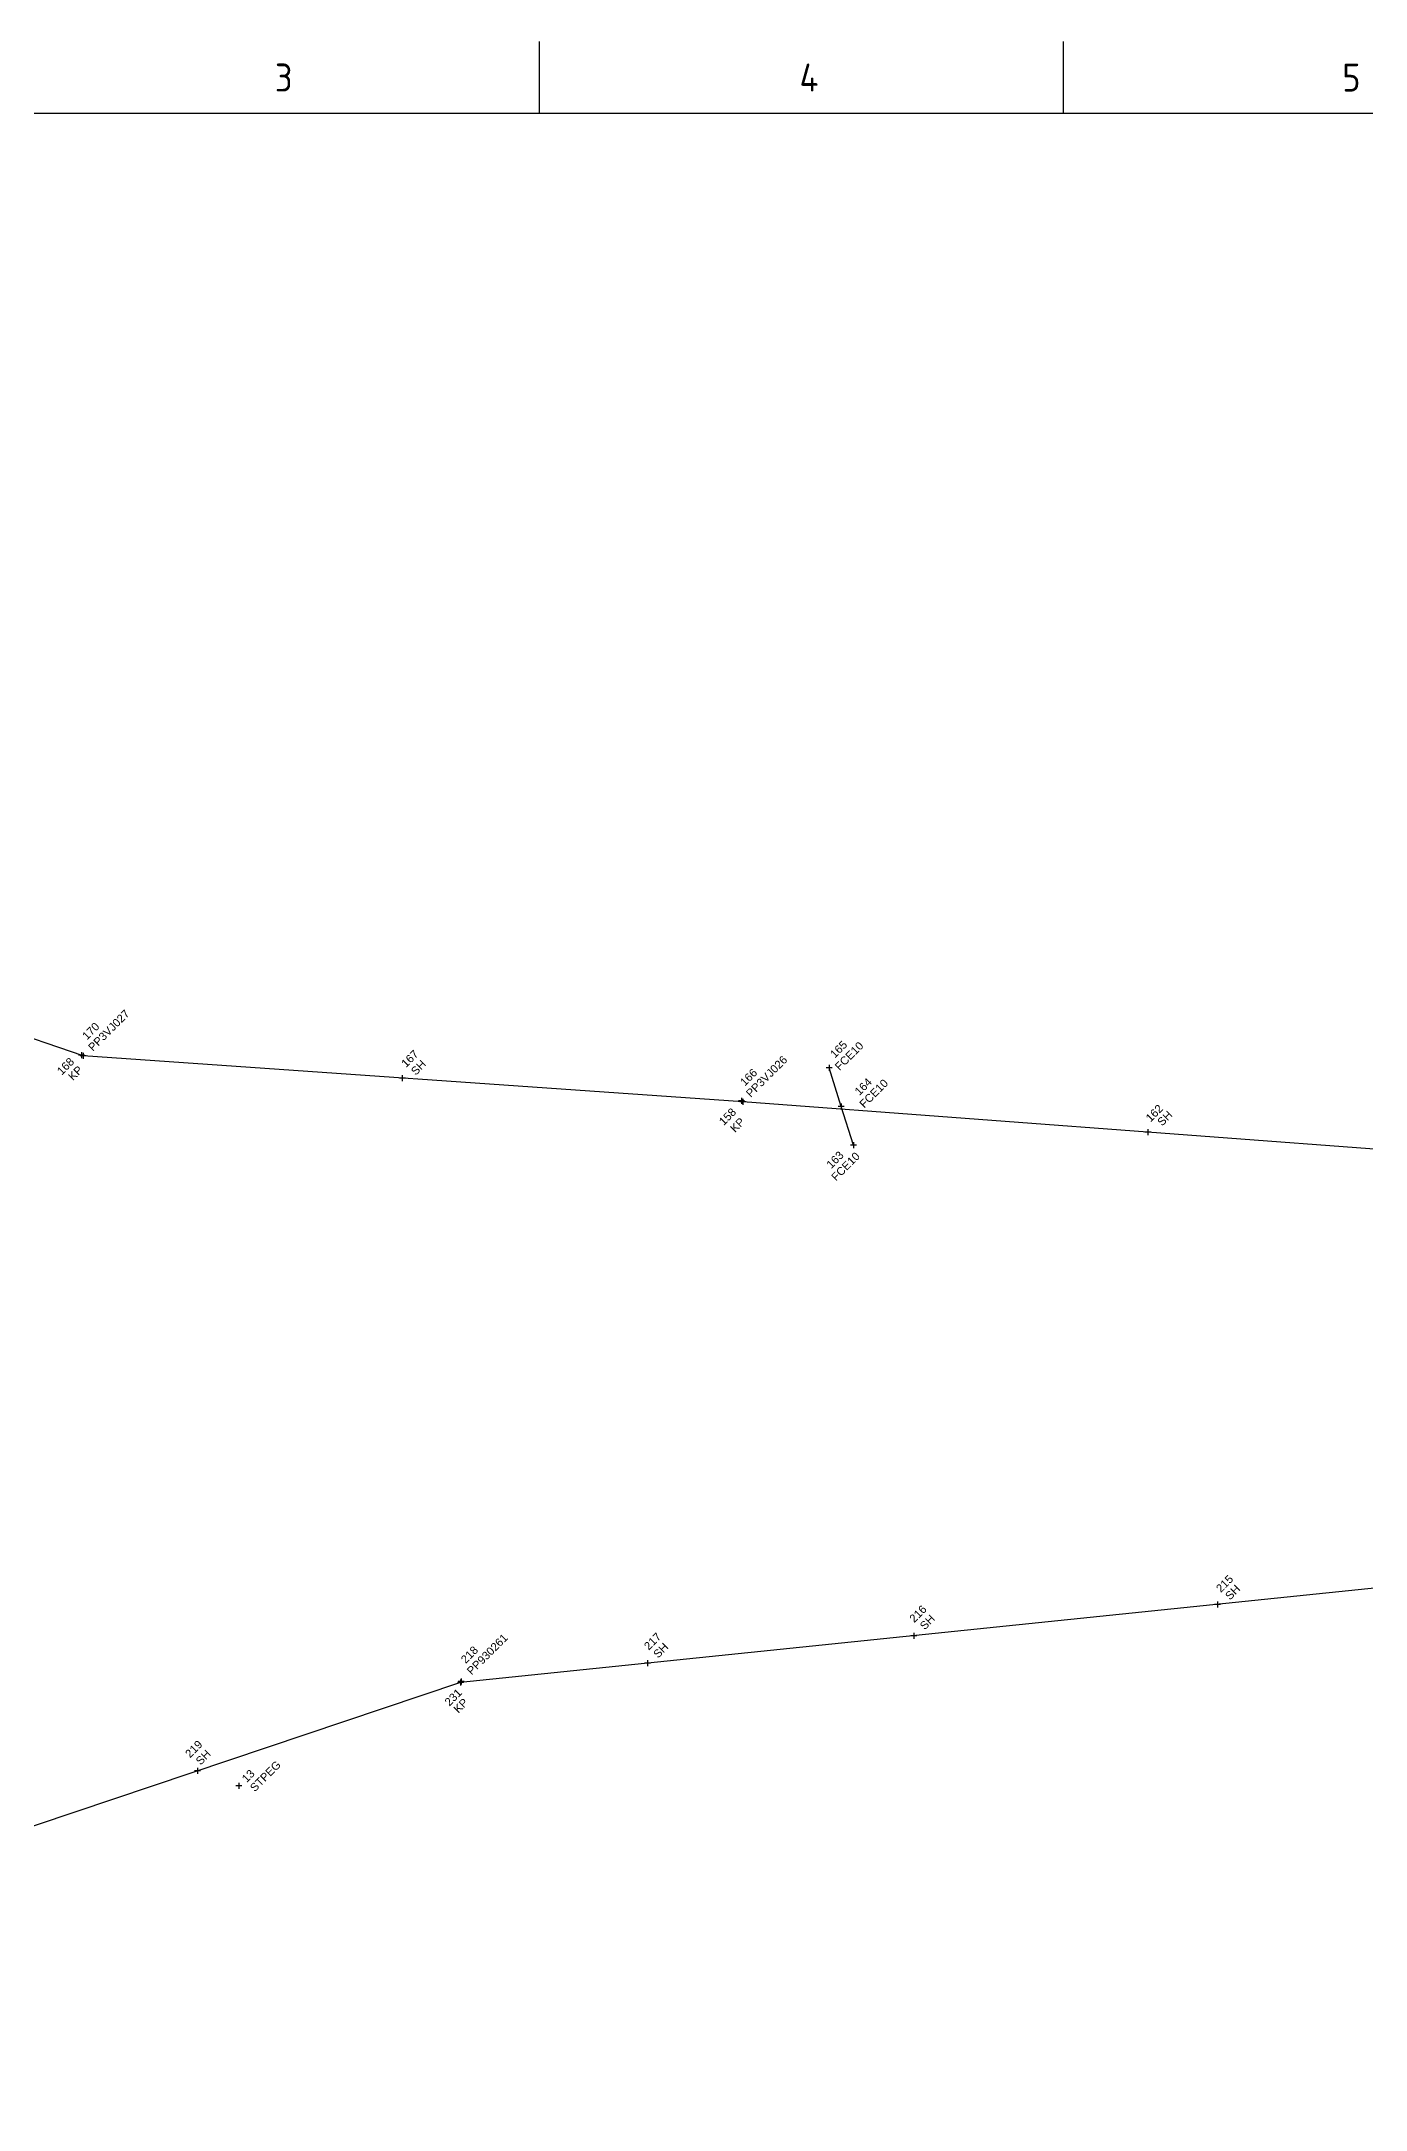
# Paper-space layout 'Survey' of a CAD drawing. Header units: metres, sheet in millimetres. Extents: x -21 to 813, y -3 to 583.
# Drawn here: x 137.4 to 302.9, y 324.9 to 583.4 of the extents above; entities that cross this region are included whole.
import ezdxf
from ezdxf.enums import TextEntityAlignment as Align

# ---------------------------------------------------------------- set-up
doc = ezdxf.new("R2010")
doc.units = ezdxf.units.M
doc.layers.get('0').update_dxf_attribs({"color": 6})
doc.layers.add('Notes', color=7, linetype='Continuous')
doc.layers.add('SupportsUG_SP_EXT', color=7, linetype='Continuous')
doc.styles.add('ARIAL', font='arial.ttf', dxfattribs={"height": 2})
doc.styles.add('iecISOCP', font='isocp.shx')
doc.styles.get("Standard").update_dxf_attribs({"font": 'arial.ttf'})
doc.linetypes.add('Cable 1A', pattern='A,7,-3,["/",Standard,S=1.5,R=0,X=-1.8,Y=-0.7],-0.001', length=10.001)

# ---------------------------------------------------------------- blocks, each defined once
blk = doc.blocks.new('A1_FRAME_TITLE')
at = {"layer": 'Notes', "linetype": 'Continuous'}
for p, q in [((220.16, 574.39), (220.16, 583.39)), ((285.67, 574.39), (285.67, 583.39))]:
    blk.add_line(p, q, dxfattribs=at)
at = {"layer": 'Notes', "color": 3, "linetype": 'Continuous', "flags": 128}
blk.add_lwpolyline([(824.37, 574.39), (149.5, 574.39)], dxfattribs=at)
blk.add_attdef('DRAFT_NUM', (29.9, 23.29), '', height=2.5, rotation=90)
at = {"layer": 'Notes', "color": 7, "style": 'iecISOCP'}
for s, p in [('3', (187.09, 577.12)), ('4', (252.67, 577.12)), ('5', (320.5, 577.12))]:
    blk.add_text(s, height=3.5, dxfattribs=at).set_placement(p)
at = {"layer": 'Notes', "color": 7, "style": 'iecISOCP', "flags": 8}
blk.add_attdef('VERSION_NO', text='', height=2.5, rotation=90, dxfattribs=at).set_placement((302.04, 43.81), align=Align.MIDDLE_CENTER)
at = {"layer": 'Notes', "color": 7, "style": 'iecISOCP'}
for tag, p in [('CAP_NO', (513.19, 43.46)), ('IE_NUM', (513.05, 37.81)), ('REF_No_1', (335.24, 32.31)), ('REF_1', (362.52, 32.31)), ('GEN_WO', (441.71, 31.76)), ('HV_SWITCH', (513.46, 32.16)), ('REF_No_2', (335.24, 26.31)), ('REF_2', (362.52, 26.31)), ('OH_WO', (441.71, 25.81)), ('UBD_REF', (513.05, 25.83)), ('REF_No_3', (335.24, 20.31)), ('REF_3', (362.52, 20.31)), ('UG_WO', (441.71, 20.05)), ('GIS_MAP_No', (513.05, 20.04)), ('REF_No_4', (335.24, 14.31)), ('REF_4', (362.52, 14.31)), ('SUB_WO', (441.71, 13.81)), ('HV_OP_DIAG', (513.33, 14.2)), ('LGA', (512.95, 7.78))]:
    blk.add_attdef(tag, p, '', height=2.5, dxfattribs=at)
at = {"layer": 'Notes', "style": 'iecISOCP'}
for tag, p in [('T1', (684.37, 39.47)), ('T2', (684.37, 34.35)), ('T3', (684.37, 28.92)), ('T4', (684.37, 23.66)), ('T5', (684.37, 18.23)), ('T6', (684.37, 12.97))]:
    blk.add_attdef(tag, text='', height=3.5, dxfattribs=at).set_placement(p, align=Align.CENTER)
at = {"layer": 'Notes', "color": 7, "style": 'iecISOCP'}
for tag, p in [('scale', (567.76, 33.27)), ('DRAWN', (567.76, 24.93)), ('DATE', (567.76, 16.88)), ('CHD', (567.76, 8.37)), ('DESIGN', (605.62, 9.15))]:
    blk.add_attdef(tag, text='', height=2.5, dxfattribs=at).set_placement(p, align=Align.CENTER)
at = {"layer": 'Notes', "color": 4, "style": 'iecISOCP'}
blk.add_attdef('NUM', text='', height=7, dxfattribs=at).set_placement((792.37, 20.12), align=Align.MIDDLE_CENTER)
at = {"layer": 'Notes', "color": 1, "style": 'iecISOCP'}
blk.add_attdef('REV', text='', height=5, dxfattribs=at).set_placement((820.05, 17.1), align=Align.CENTER)
at = {"layer": 'Notes', "color": 7, "style": 'iecISOCP'}
for tag, p in [('NS', (790.71, 8.12)), ('SHTS', (805.41, 8.12))]:
    blk.add_attdef(tag, text='', height=2.5, dxfattribs=at).set_placement(p, align=Align.MIDDLE)
at = {"layer": 'Notes', "style": 'iecISOCP'}
blk.add_attdef('ExportID', (9.08, 2.39), '', height=2.5, dxfattribs=at)
at = {"layer": 'Notes', "style": 'iecISOCP', "flags": 1}
for tag, p in [('ProjectType', (14.17, -26.8)), ('ProjectNumber', (23.56, -26.82)), ('DrawingNumber', (35.51, -26.8)), ('ProjectDescription', (47.56, -26.83)), ('ExportDate', (60.28, -26.79)), ('ExportUserName', (69.15, -26.8)), ('DesignerCompanyName', (81.48, -26.79)), ('ExportAreaOfInterest', (97.1, -26.81)), ('GIS_SUCCESS', (112, -26.78)), ('CAD_SUCCESS', (121.79, -26.78)), ('ExportCategories', (140.08, -26.8)), ('DEPOTCODE', (132.11, -26.88)), ('Comments', (154.38, -26.88))]:
    blk.add_attdef(tag, p, '', height=1, dxfattribs=at)

psp = doc.layouts.new('Survey')

# ---------------------------------------------------------------- linework, layer by layer
at = {"layer": 'Notes', "ltscale": 10}
for p, q in [((142.59, 456.6), (20.38, 498.38)), ((225.03, 450.85), (142.59, 456.6)), ((401.22, 437.68), (225.03, 450.85)), ((327.82, 392.52), (189.75, 378.27)), ((189.75, 378.27), (30.69, 324.9))]:
    psp.add_line(p, q, dxfattribs=at)
at = {"layer": 'Notes'}
for p, q in [((142.35, 457.05), (142.35, 456.3)), ((142.59, 456.97), (142.59, 456.22)), ((235.83, 455.47), (235.83, 454.72)), ((182.47, 454.19), (182.47, 453.44)), ((224.88, 451.36), (224.88, 450.61)), ((225.03, 451.23), (225.03, 450.48)), ((237.34, 450.65), (237.34, 449.9)), ((275.65, 447.44), (275.65, 446.69)), ((238.86, 445.8), (238.86, 445.05)), ((284.37, 388.41), (284.37, 387.66)), ((246.42, 384.49), (246.42, 383.74)), ((213.13, 381.06), (213.13, 380.31)), ((189.75, 378.65), (189.75, 377.9)), ((189.81, 378.79), (189.81, 378.04)), ((156.85, 367.61), (156.85, 366.86)), ((162.02, 365.75), (162.02, 365))]:
    psp.add_line(p, q, dxfattribs=at)
at = {"layer": 'Notes', "linetype": 'Cable 1A'}
for p, q in [((237.34, 450.27), (235.83, 455.09)), ((238.86, 445.42), (237.34, 450.27))]:
    psp.add_line(p, q, dxfattribs=at)
at = {"layer": 'Notes'}
for points in [[(142.73, 456.67), (142.35, 456.67), (141.98, 456.67)], [(142.96, 456.6), (142.59, 456.6), (142.21, 456.6)], [(236.2, 455.09), (235.83, 455.09), (235.45, 455.09)], [(182.85, 453.82), (182.47, 453.82), (182.1, 453.82)], [(225.25, 450.98), (224.88, 450.98), (224.5, 450.98)], [(225.41, 450.85), (225.03, 450.85), (224.66, 450.85)], [(237.71, 450.27), (237.34, 450.27), (236.96, 450.27)], [(239.23, 445.42), (238.86, 445.42), (238.48, 445.42)], [(276.03, 447.07), (275.65, 447.07), (275.28, 447.07)], [(284.75, 388.04), (284.37, 388.04), (284, 388.04)], [(246.8, 384.12), (246.42, 384.12), (246.05, 384.12)], [(213.51, 380.68), (213.13, 380.68), (212.76, 380.68)], [(190.12, 378.27), (189.75, 378.27), (189.37, 378.27)], [(190.19, 378.42), (189.81, 378.42), (189.44, 378.42)], [(157.23, 367.23), (156.85, 367.23), (156.48, 367.23)], [(162.39, 365.37), (162.02, 365.37), (161.64, 365.37)]]:
    psp.add_lwpolyline(points, dxfattribs=at)

# ---------------------------------------------------------------- block references
at = {"layer": 'SupportsUG_SP_EXT'}
psp.add_blockref('A1_FRAME_TITLE', (-20.55, 0), dxfattribs=at)

# ---------------------------------------------------------------- texts
at = {"layer": 'Notes', "style": 'ARIAL'}
for s, p in [('170', (143.06, 458.52)), ('PP3VJ027', (143.8, 457.1)), ('165', (236.53, 456.25)), ('FCE10', (237.13, 454.69)), ('168', (139.9, 454.13)), ('KP', (141.3, 453.43)), ('167', (182.94, 455.07)), ('SH', (184.15, 454.1)), ('166', (225.28, 452.75)), ('PP3VJ026', (226.02, 451.34)), ('164', (239.61, 451.58)), ('FCE10', (240.21, 450.01)), ('158', (222.64, 447.83)), ('162', (275.99, 448.27)), ('KP', (224.05, 446.95)), ('SH', (277.44, 447.76)), ('163', (236.08, 442.44)), ('FCE10', (236.68, 440.88)), ('215', (284.78, 389.46)), ('SH', (285.92, 388.52)), ('216', (246.45, 385.69)), ('SH', (247.76, 384.78)), ('218', (190.39, 380.58)), ('PP930261', (191.14, 379.16)), ('217', (213.28, 382.25)), ('SH', (214.44, 381.25)), ('231', (188.36, 375.26)), ('KP', (189.47, 374.38)), ('219', (155.93, 368.8)), ('SH', (157.25, 367.89)), ('13', (163.01, 365.7)), ('STPEG', (164.03, 364.55))]:
    psp.add_text(s, height=1, rotation=45, dxfattribs=at).set_placement(p)

doc.saveas('drawing.dxf')
